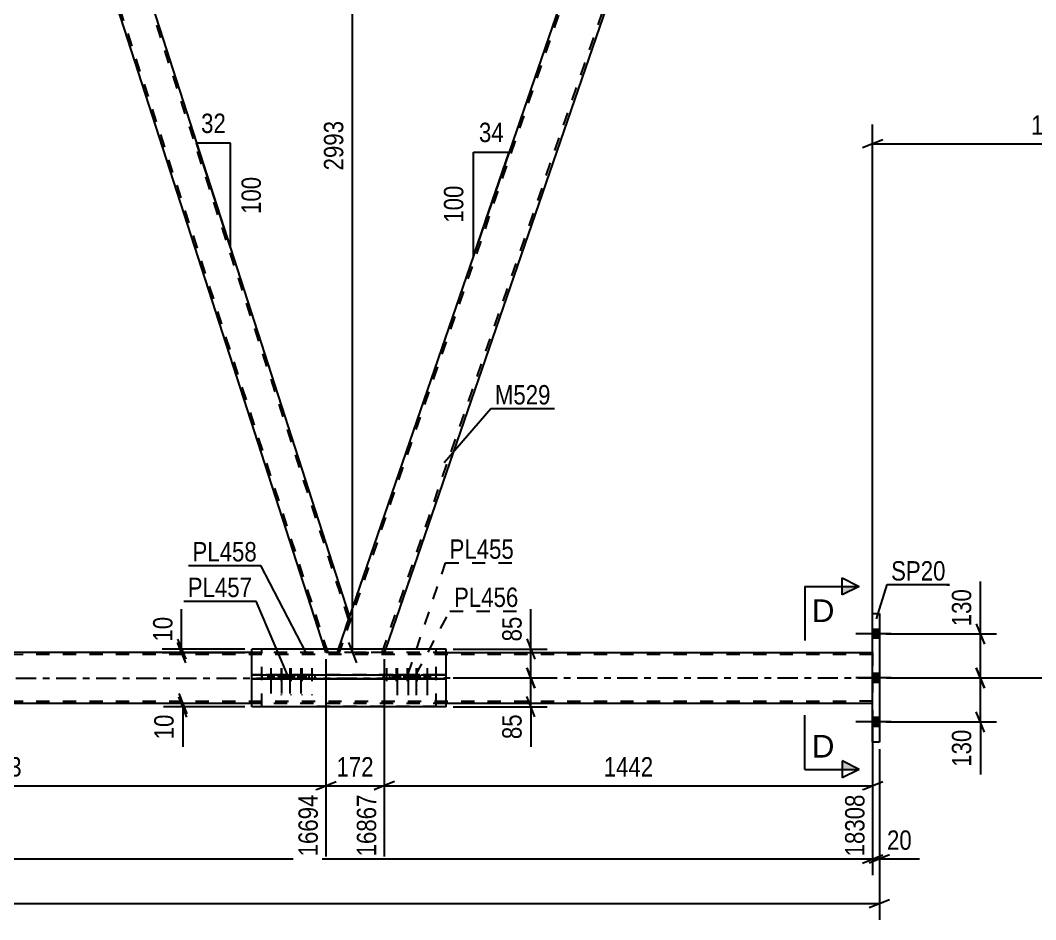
# Model space of a CAD drawing. Header units: millimetres. Extents: x 0 to 1189, y 0 to 841.
# Drawn here: x 888.6 to 1038.5, y 417.1 to 549.9 of the extents above; entities that cross this region are included whole.
import ezdxf

# ---------------------------------------------------------------- set-up
doc = ezdxf.new("R2010")
doc.units = ezdxf.units.MM
doc.linetypes.add('DXK_LINE_DOT2', pattern=[3.9198, 1.9599, -1.9599])
doc.linetypes.add('DXK_LINE_DOT3', pattern=[5.9187, 2.979, -0.9799, 0.9799, -0.9799])
doc.styles.add('Arial', font='ARIAL.TTF', dxfattribs={"height": 0.2})
doc.styles.add('Arial Narrow', font='ARIALN.TTF', dxfattribs={"height": 0.2})

# ---------------------------------------------------------------- blocks, each defined once
blk = doc.blocks.new('Part-570348649-6292 - 6197')
at = {"color": 2, "linetype": 'Continuous'}
for p, q in [((1014.39, 443.32), (1014.39, 462.32)), ((1014.39, 462.32), (1015.39, 462.32)), ((1015.39, 462.32), (1015.39, 443.32)), ((1015.39, 443.32), (1014.39, 443.32))]:
    blk.add_line(p, q, dxfattribs=at)
blk = doc.blocks.new('Part-570348649-6312 - 6197')
at = {"color": 7, "linetype": 'DXK_LINE_DOT2'}
for p, q in [((1014.39, 456.27), (142.16, 456.19)), ((951.45, 456.57), (288.16, 456.51)), ((1014.39, 456.57), (1014.39, 449.07)), ((1014.39, 449.37), (142.16, 449.29)), ((951.45, 449.07), (922.72, 449.07))]:
    blk.add_line(p, q, dxfattribs=at)
at = {"color": 2, "linetype": 'Continuous'}
for p, q in [((922.72, 456.57), (845.96, 456.56)), ((951.45, 456.57), (1014.39, 456.57)), ((922.72, 449.07), (845.96, 449.06)), ((1014.39, 449.07), (951.45, 449.07))]:
    blk.add_line(p, q, dxfattribs=at)
at = {"color": 7, "linetype": 'DXK_LINE_DOT3'}
blk.add_line((142.16, 452.74), (1014.39, 452.82), dxfattribs=at)
blk = doc.blocks.new('Part-570348649-6322 - 6197')
at = {"color": 2, "linetype": 'Continuous'}
for p, q in [((986.68, 605.8), (935.49, 457.07)), ((993.66, 605.8), (942.47, 457.07))]:
    blk.add_line(p, q, dxfattribs=at)
at = {"color": 7, "linetype": 'DXK_LINE_DOT2'}
for p, q in [((987.14, 606.24), (935.63, 456.57)), ((941.98, 456.57), (993.49, 606.24)), ((986.68, 605.8), (986.83, 606.24)), ((986.83, 606.24), (993.81, 606.24)), ((993.81, 606.24), (993.66, 605.8)), ((935.49, 457.07), (935.32, 456.57)), ((942.3, 456.57), (935.32, 456.57)), ((942.47, 457.07), (942.3, 456.57))]:
    blk.add_line(p, q, dxfattribs=at)
blk = doc.blocks.new('Bolt-570348649-6649 - 6197')
at = {"linetype": 'Continuous'}
for points in [[(1014.39, 459.97), (1014.39, 458.67), (1015.39, 458.67), (1015.39, 459.97)], [(1014.39, 459.97), (1014.39, 458.67), (1015.39, 458.67), (1015.39, 459.97)], [(1014.39, 459.97), (1014.39, 458.67), (1015.39, 458.67), (1015.39, 459.97)], [(1014.39, 453.47), (1014.39, 452.17), (1015.39, 452.17), (1015.39, 453.47)], [(1014.39, 453.47), (1014.39, 452.17), (1015.39, 452.17), (1015.39, 453.47)], [(1014.39, 446.97), (1014.39, 445.67), (1015.39, 445.67), (1015.39, 446.97)], [(1014.39, 446.97), (1014.39, 445.67), (1015.39, 445.67), (1015.39, 446.97)], [(1014.39, 446.97), (1014.39, 445.67), (1015.39, 445.67), (1015.39, 446.97)]]:
    blk.add_hatch(color=1, dxfattribs=at).paths.add_polyline_path(points)
at = {"color": 1, "linetype": 'Continuous'}
for p, q in [((1017.14, 459.32), (1011.89, 459.32)), ((1017.14, 459.32), (1011.89, 459.32)), ((1017.14, 459.32), (1011.89, 459.32)), ((1015.39, 459.97), (1014.39, 459.97)), ((1015.39, 459.97), (1014.39, 459.97)), ((1015.39, 459.97), (1014.39, 459.97)), ((1015.39, 458.67), (1014.39, 458.67)), ((1015.39, 458.67), (1014.39, 458.67)), ((1015.39, 458.67), (1014.39, 458.67)), ((1017.14, 452.82), (1011.89, 452.82)), ((1017.14, 452.82), (1011.89, 452.82)), ((1015.39, 453.47), (1014.39, 453.47)), ((1015.39, 453.47), (1014.39, 453.47)), ((1015.39, 452.17), (1014.39, 452.17)), ((1015.39, 452.17), (1014.39, 452.17)), ((1015.39, 446.97), (1014.39, 446.97)), ((1015.39, 446.97), (1014.39, 446.97)), ((1015.39, 446.97), (1014.39, 446.97)), ((1017.14, 446.32), (1011.89, 446.32)), ((1017.14, 446.32), (1011.89, 446.32)), ((1017.14, 446.32), (1011.89, 446.32)), ((1015.39, 445.67), (1014.39, 445.67)), ((1015.39, 445.67), (1014.39, 445.67)), ((1015.39, 445.67), (1014.39, 445.67))]:
    blk.add_line(p, q, dxfattribs=at)
blk = doc.blocks.new('Part-570348649-6327 - 6197')
at = {"color": 7, "linetype": 'DXK_LINE_DOT2'}
for p, q in [((888.05, 606.24), (886.64, 602.13)), ((890.56, 606.24), (888.05, 606.24)), ((937.02, 461.51), (890.25, 606.24)), ((890.71, 605.79), (890.56, 606.24)), ((933.99, 456.57), (886.8, 602.6)), ((937.18, 461.98), (935.32, 456.57)), ((933.68, 456.57), (933.51, 457.07)), ((935.32, 456.57), (933.68, 456.57))]:
    blk.add_line(p, q, dxfattribs=at)
at = {"color": 2, "linetype": 'Continuous'}
for p, q in [((937.18, 461.98), (890.71, 605.79)), ((933.51, 457.07), (886.64, 602.13))]:
    blk.add_line(p, q, dxfattribs=at)
blk = doc.blocks.new('Part-570348649-6407 - 6197')
at = {"color": 2, "linetype": 'Continuous'}
for p, q in [((951.45, 457.07), (922.72, 457.07)), ((922.72, 453.27), (922.72, 457.07)), ((951.45, 453.27), (951.45, 457.07)), ((922.72, 448.57), (922.72, 452.67)), ((951.45, 448.57), (951.45, 452.67)), ((951.45, 448.57), (922.72, 448.57))]:
    blk.add_line(p, q, dxfattribs=at)
at = {"color": 7, "linetype": 'DXK_LINE_DOT2'}
for p, q in [((922.72, 452.67), (922.72, 453.27)), ((951.45, 452.67), (951.45, 453.27))]:
    blk.add_line(p, q, dxfattribs=at)
blk = doc.blocks.new('Part-570348649-6560 - 6197')
at = {"color": 7, "linetype": 'DXK_LINE_DOT2'}
for p, q in [((924.22, 453.29), (949.95, 453.29)), ((930.71, 453.29), (924.22, 453.29)), ((924.22, 453.29), (924.22, 453.29)), ((924.22, 453.29), (924.22, 452.69)), ((943.46, 453.29), (930.71, 453.29)), ((930.71, 453.29), (930.71, 452.69)), ((949.95, 453.29), (943.46, 453.29)), ((943.46, 453.29), (943.46, 452.69)), ((949.95, 453.29), (949.95, 453.29)), ((949.95, 452.69), (949.95, 453.29)), ((924.22, 452.69), (949.95, 452.69)), ((930.71, 452.69), (924.22, 452.69)), ((930.71, 452.69), (943.46, 452.69)), ((943.46, 452.69), (949.95, 452.69))]:
    blk.add_line(p, q, dxfattribs=at)
blk = doc.blocks.new('Part-570348649-6645 - 6197')
at = {"color": 2, "linetype": 'Continuous'}
for p, q in [((922.72, 453.27), (922.72, 453.27)), ((922.72, 453.27), (928.71, 453.27)), ((922.72, 452.67), (922.72, 453.27)), ((928.71, 453.27), (945.46, 453.27)), ((928.71, 453.27), (928.71, 452.67)), ((945.46, 453.27), (945.46, 452.67)), ((951.45, 453.27), (951.45, 453.27)), ((951.45, 452.67), (951.45, 453.27)), ((922.72, 452.67), (951.45, 452.67)), ((928.71, 452.67), (922.72, 452.67)), ((945.46, 452.67), (928.71, 452.67))]:
    blk.add_line(p, q, dxfattribs=at)
at = {"color": 7, "linetype": 'DXK_LINE_DOT2'}
for p, q in [((951.45, 453.27), (922.72, 453.27)), ((945.46, 453.27), (951.45, 453.27)), ((922.72, 452.67), (922.72, 452.67)), ((951.45, 452.67), (945.46, 452.67)), ((951.45, 452.67), (951.45, 452.67))]:
    blk.add_line(p, q, dxfattribs=at)
blk = doc.blocks.new('Bolt-570348649-6714 - 6197')
at = {"linetype": 'Continuous'}
for points in [[(926, 453.27), (925.1, 453.27), (925.1, 452.67), (926, 452.67)], [(927.59, 453.27), (926.69, 453.27), (926.69, 452.67), (927.59, 452.67)], [(928.82, 453.27), (927.92, 453.27), (927.92, 452.67), (928.82, 452.67)], [(930.41, 453.27), (929.51, 453.27), (929.51, 452.67), (930.41, 452.67)]]:
    blk.add_hatch(color=1, dxfattribs=at).paths.add_polyline_path(points)
at = {"color": 1, "linetype": 'Continuous'}
for p, q in [((925.55, 454.27), (925.55, 450.52)), ((927.14, 454.27), (927.14, 450.52)), ((928.37, 454.27), (928.37, 450.52)), ((929.96, 454.27), (929.96, 450.52)), ((925.1, 453.27), (925.1, 452.67)), ((926, 453.27), (926, 452.67)), ((926.69, 453.27), (926.69, 452.67)), ((927.59, 453.27), (927.59, 452.67)), ((927.92, 453.27), (927.92, 452.67)), ((928.82, 453.27), (928.82, 452.67)), ((929.51, 453.27), (929.51, 452.67)), ((930.41, 453.27), (930.41, 452.67))]:
    blk.add_line(p, q, dxfattribs=at)
blk = doc.blocks.new('Bolt-570348649-6715 - 6197')
at = {"linetype": 'Continuous'}
for points in [[(943.76, 452.67), (944.66, 452.67), (944.66, 453.27), (943.76, 453.27)], [(945.35, 452.67), (946.25, 452.67), (946.25, 453.27), (945.35, 453.27)], [(946.57, 452.67), (947.47, 452.67), (947.47, 453.27), (946.57, 453.27)], [(948.17, 452.67), (949.07, 452.67), (949.07, 453.27), (948.17, 453.27)]]:
    blk.add_hatch(color=1, dxfattribs=at).paths.add_polyline_path(points)
at = {"color": 1, "linetype": 'Continuous'}
for p, q in [((944.21, 454.27), (944.21, 450.27)), ((945.8, 454.27), (945.8, 450.27)), ((947.02, 454.27), (947.02, 450.27)), ((948.62, 454.27), (948.62, 450.27)), ((943.76, 453.27), (943.76, 452.67)), ((944.66, 453.27), (944.66, 452.67)), ((945.35, 453.27), (945.35, 452.67)), ((946.25, 453.27), (946.25, 452.67)), ((946.57, 453.27), (946.57, 452.67)), ((947.47, 453.27), (947.47, 452.67)), ((948.17, 453.27), (948.17, 452.67)), ((949.07, 453.27), (949.07, 452.67))]:
    blk.add_line(p, q, dxfattribs=at)
blk = doc.blocks.new('Part-570348649-6805 - 6197')
at = {"color": 2, "linetype": 'Continuous'}
for p, q in [((933.51, 457.09), (924.22, 457.08)), ((924.22, 457.07), (924.22, 457.08)), ((949.95, 457.09), (942.47, 457.09)), ((949.95, 457.07), (949.95, 457.09))]:
    blk.add_line(p, q, dxfattribs=at)
at = {"color": 7, "linetype": 'DXK_LINE_DOT2'}
for p, q in [((924.22, 448.58), (924.22, 457.07)), ((942.47, 457.09), (933.51, 457.09)), ((949.95, 448.59), (949.95, 457.07)), ((949.95, 448.59), (924.22, 448.58))]:
    blk.add_line(p, q, dxfattribs=at)
blk = doc.blocks.new('Bolt-570348649-6806 - 6197')
at = {"color": 1, "linetype": 'DXK_LINE_DOT2'}
for p, q in [((942.6, 454.29), (942.6, 450.54)), ((944.05, 454.29), (944.05, 450.54)), ((945.65, 454.29), (945.65, 450.54)), ((947.1, 454.29), (947.1, 450.54)), ((942.15, 453.29), (942.15, 452.69)), ((943.05, 453.29), (943.05, 452.69)), ((943.6, 453.29), (943.6, 452.69)), ((944.5, 453.29), (944.5, 452.69)), ((945.2, 453.29), (945.2, 452.69)), ((946.1, 453.29), (946.1, 452.69)), ((946.65, 453.29), (946.65, 452.69)), ((947.55, 453.29), (947.55, 452.69))]:
    blk.add_line(p, q, dxfattribs=at)
blk = doc.blocks.new('Bolt-570348649-6807 - 6197')
at = {"color": 1, "linetype": 'DXK_LINE_DOT2'}
for p, q in [((927.07, 454.29), (927.07, 450.29)), ((928.52, 454.29), (928.52, 450.29)), ((930.12, 454.29), (930.12, 450.29)), ((931.58, 454.29), (931.58, 450.29)), ((926.62, 453.29), (926.62, 452.69)), ((927.52, 453.29), (927.52, 452.69)), ((928.07, 453.29), (928.07, 452.69)), ((928.97, 453.29), (928.97, 452.69)), ((929.67, 453.29), (929.67, 452.69)), ((930.57, 453.29), (930.57, 452.69)), ((931.13, 453.29), (931.13, 452.69)), ((932.03, 453.29), (932.03, 452.69))]:
    blk.add_line(p, q, dxfattribs=at)
blk = doc.blocks.new('StraightDimension-570348649-35200 - 6197')
at = {"color": 7, "linetype": 'Continuous'}
for p, q in [((933.68, 455.57), (933.68, 426.48)), ((942.3, 455.57), (942.3, 426.48)), ((932.18, 436.32), (935.18, 437.52)), ((933.68, 436.92), (942.3, 436.92)), ((943.8, 437.52), (940.8, 436.32))]:
    blk.add_line(p, q, dxfattribs=at)
at = {"color": 0}
blk.add_wipeout([(941.33, 437.67), (941.33, 441.87), (934.64, 441.87), (934.64, 437.67)], dxfattribs=at)
at = {"color": 0, "linetype": 'Continuous'}
blk.add_wipeout([(941.7, 436.22), (937.5, 436.22), (937.5, 425.88), (941.7, 425.88)], dxfattribs=at)
at = {"color": 3, "style": 'Arial Narrow'}
blk.add_text('172', height=2.863, dxfattribs=at).set_placement((935.24, 438.27))
at = {"color": 3, "linetype": 'Continuous', "style": 'Arial Narrow'}
blk.add_text('16867', height=2.863, rotation=90.0002, dxfattribs=at).set_placement((941.1, 426.48))
blk = doc.blocks.new('StraightDimension-570348649-35199 - 6197')
at = {"color": 7, "linetype": 'Continuous'}
for p, q in [((942.3, 455.57), (942.3, 426.48)), ((1014.39, 448.07), (1014.39, 426.48)), ((943.8, 437.52), (940.8, 436.32)), ((942.3, 436.92), (1014.39, 436.92)), ((1012.89, 436.32), (1015.89, 437.52))]:
    blk.add_line(p, q, dxfattribs=at)
at = {"color": 0}
blk.add_wipeout([(982.6, 437.67), (982.6, 441.87), (974.09, 441.87), (974.09, 437.67)], dxfattribs=at)
at = {"color": 3, "style": 'Arial Narrow'}
blk.add_text('1442', height=2.863, dxfattribs=at).set_placement((974.69, 438.27))
at = {"color": 0, "linetype": 'Continuous'}
blk.add_wipeout([(1013.79, 436.22), (1009.59, 436.22), (1009.59, 425.88), (1013.79, 425.88)], dxfattribs=at)
at = {"color": 3, "linetype": 'Continuous', "style": 'Arial Narrow'}
blk.add_text('18308', height=2.863, rotation=90.0002, dxfattribs=at).set_placement((1013.19, 426.48))
blk = doc.blocks.new('AngleDimension-570348649-32545 - 6197')
at = {"color": 7, "linetype": 'Continuous'}
for p, q in [((955.46, 530.42), (960.73, 530.42)), ((955.46, 515.1), (960.73, 530.42)), ((955.46, 515.1), (955.46, 530.42)), ((957.24, 520.28), (960.73, 530.42))]:
    blk.add_line(p, q, dxfattribs=at)
at = {"color": 0}
for points in [[(960.53, 531.32), (960.53, 535.52), (955.67, 535.52), (955.67, 531.32)], [(954.56, 526.1), (950.36, 526.1), (950.36, 519.42), (954.56, 519.42)]]:
    blk.add_wipeout(points, dxfattribs=at)
at = {"color": 3, "style": 'Arial Narrow'}
blk.add_text('34', height=2.863, dxfattribs=at).set_placement((956.27, 531.92))
blk.add_text('100', height=2.863, rotation=90.0002, dxfattribs=at).set_placement((953.96, 520.02))
blk = doc.blocks.new('StraightDimension-570348649-65550 - 6197')
at = {"color": 7, "linetype": 'Continuous'}
for p, q in [((963.32, 454.32), (964.52, 451.32)), ((952.45, 452.82), (966.32, 452.82)), ((963.92, 448.57), (963.92, 452.82)), ((964.52, 447.07), (963.32, 450.07)), ((952.45, 448.57), (966.32, 448.57)), ((963.92, 448.57), (963.92, 442.66)), ((963.92, 448.57), (963.92, 442.66))]:
    blk.add_line(p, q, dxfattribs=at)
at = {"color": 0}
blk.add_wipeout([(963.17, 448.04), (958.97, 448.04), (958.97, 443.19), (963.17, 443.19)], dxfattribs=at)
at = {"color": 3, "style": 'Arial Narrow'}
blk.add_text('85', height=2.863, rotation=90.0002, dxfattribs=at).set_placement((962.57, 443.79))
blk = doc.blocks.new('StraightDimension-570348649-35554 - 6197')
at = {"color": 7, "linetype": 'Continuous'}
for p, q in [((1014.39, 442.32), (1014.39, 423.7)), ((131.31, 426.1), (1014.39, 426.1)), ((1012.89, 425.5), (1015.89, 426.7))]:
    blk.add_line(p, q, dxfattribs=at)
blk = doc.blocks.new('StraightDimension-570348649-35201 - 6197')
at = {"color": 7, "linetype": 'Continuous'}
for p, q in [((836.54, 455.56), (836.54, 426.48)), ((933.68, 455.57), (933.68, 426.48)), ((838.04, 437.52), (835.04, 436.32)), ((836.54, 436.92), (933.68, 436.92)), ((932.18, 436.32), (935.18, 437.52))]:
    blk.add_line(p, q, dxfattribs=at)
at = {"color": 0}
blk.add_wipeout([(889.36, 437.67), (889.36, 441.87), (880.85, 441.87), (880.85, 437.67)], dxfattribs=at)
at = {"color": 3, "style": 'Arial Narrow'}
blk.add_text('1943', height=2.863, dxfattribs=at).set_placement((881.45, 438.27))
at = {"color": 0, "linetype": 'Continuous'}
blk.add_wipeout([(933.08, 436.22), (928.88, 436.22), (928.88, 425.88), (933.08, 425.88)], dxfattribs=at)
at = {"color": 3, "linetype": 'Continuous', "style": 'Arial Narrow'}
blk.add_text('16694', height=2.863, rotation=90.0002, dxfattribs=at).set_placement((932.48, 426.48))
blk = doc.blocks.new('StraightDimension-570348649-48815 - 6197')
at = {"color": 7, "linetype": 'Continuous'}
for p, q in [((912.37, 457.07), (912.37, 462.97)), ((912.37, 457.07), (912.37, 462.97)), ((911.77, 458.57), (912.97, 455.57)), ((912.97, 455.04), (911.77, 458.04)), ((921.72, 457.07), (909.52, 457.07)), ((921.72, 456.54), (909.52, 456.54)), ((912.37, 456.54), (912.37, 457.07))]:
    blk.add_line(p, q, dxfattribs=at)
at = {"color": 0}
blk.add_wipeout([(911.62, 462.45), (907.42, 462.45), (907.42, 457.59), (911.62, 457.59)], dxfattribs=at)
at = {"color": 3, "style": 'Arial Narrow'}
blk.add_text('10', height=2.863, rotation=90.0002, dxfattribs=at).set_placement((911.02, 458.19))
blk = doc.blocks.new('StraightDimension-570348649-65549 - 6197')
at = {"color": 7, "linetype": 'Continuous'}
for p, q in [((963.92, 457.09), (963.92, 462.99)), ((963.92, 457.09), (963.92, 462.99)), ((963.32, 458.59), (964.52, 455.59)), ((952.45, 457.09), (966.32, 457.09)), ((963.92, 452.82), (963.92, 457.09)), ((964.52, 451.32), (963.32, 454.32)), ((952.45, 452.82), (966.32, 452.82))]:
    blk.add_line(p, q, dxfattribs=at)
at = {"color": 0}
blk.add_wipeout([(963.17, 462.47), (958.97, 462.47), (958.97, 457.61), (963.17, 457.61)], dxfattribs=at)
at = {"color": 3, "style": 'Arial Narrow'}
blk.add_text('85', height=2.863, rotation=90.0002, dxfattribs=at).set_placement((962.57, 458.21))
blk = doc.blocks.new('StraightDimension-570348649-32027 - 6197')
at = {"color": 7, "linetype": 'Continuous'}
for p, q in [((1030.3, 459.32), (1030.3, 467.06)), ((1030.3, 459.32), (1030.3, 467.06)), ((1029.7, 460.82), (1030.9, 457.82)), ((1016.39, 459.32), (1032.7, 459.32)), ((1030.3, 452.82), (1030.3, 459.32)), ((1030.9, 451.32), (1029.7, 454.32)), ((1016.39, 452.82), (1032.7, 452.82))]:
    blk.add_line(p, q, dxfattribs=at)
at = {"color": 0}
blk.add_wipeout([(1029.55, 466.53), (1025.35, 466.53), (1025.35, 459.85), (1029.55, 459.85)], dxfattribs=at)
at = {"color": 3, "style": 'Arial Narrow'}
blk.add_text('130', height=2.863, rotation=90.0002, dxfattribs=at).set_placement((1028.95, 460.45))
blk = doc.blocks.new('StraightDimension-570348649-32028 - 6197')
at = {"color": 7, "linetype": 'Continuous'}
for p, q in [((1029.7, 454.32), (1030.9, 451.32)), ((1016.39, 452.82), (1032.7, 452.82)), ((1030.3, 446.32), (1030.3, 452.82)), ((1030.9, 444.82), (1029.7, 447.82)), ((1016.39, 446.32), (1032.7, 446.32)), ((1030.3, 446.32), (1030.3, 438.59)), ((1030.3, 446.32), (1030.3, 438.59))]:
    blk.add_line(p, q, dxfattribs=at)
at = {"color": 0}
blk.add_wipeout([(1029.55, 445.8), (1025.35, 445.8), (1025.35, 439.11), (1029.55, 439.11)], dxfattribs=at)
at = {"color": 3, "style": 'Arial Narrow'}
blk.add_text('130', height=2.863, rotation=90.0002, dxfattribs=at).set_placement((1028.95, 439.71))
blk = doc.blocks.new('AngleDimension-570348649-32527 - 6197')
at = {"color": 7, "linetype": 'Continuous'}
for p, q in [((918.6, 519.37), (914.59, 531.76)), ((919.57, 531.76), (914.59, 531.76)), ((919.57, 516.35), (914.59, 531.76)), ((919.57, 516.35), (919.57, 531.76))]:
    blk.add_line(p, q, dxfattribs=at)
at = {"color": 0}
for points in [[(919.51, 532.66), (919.51, 536.86), (914.65, 536.86), (914.65, 532.66)], [(924.67, 527.4), (920.47, 527.4), (920.47, 520.71), (924.67, 520.71)]]:
    blk.add_wipeout(points, dxfattribs=at)
at = {"color": 3, "style": 'Arial Narrow'}
blk.add_text('32', height=2.863, dxfattribs=at).set_placement((915.25, 533.26))
blk.add_text('100', height=2.863, rotation=90.0002, dxfattribs=at).set_placement((924.07, 521.31))
blk = doc.blocks.new('StraightDimension-570348649-35553 - 6197')
at = {"color": 7, "linetype": 'Continuous'}
for p, q in [((1014.39, 442.32), (1014.39, 423.7)), ((1015.39, 442.32), (1015.39, 423.7)), ((1012.89, 425.5), (1015.89, 426.7)), ((1016.89, 426.7), (1013.89, 425.5)), ((1014.39, 426.1), (1015.39, 426.1)), ((1015.39, 426.1), (1021.29, 426.1)), ((1015.39, 426.1), (1021.29, 426.1))]:
    blk.add_line(p, q, dxfattribs=at)
at = {"color": 0}
blk.add_wipeout([(1020.77, 426.85), (1020.77, 431.05), (1015.91, 431.05), (1015.91, 426.85)], dxfattribs=at)
at = {"color": 3, "style": 'Arial Narrow'}
blk.add_text('20', height=2.863, dxfattribs=at).set_placement((1016.51, 427.45))
blk = doc.blocks.new('StraightDimension-570348649-35584 - 6197')
at = {"color": 7, "linetype": 'Continuous'}
for p, q in [((1015.39, 442.32), (1015.39, 417.14)), ((1013.89, 418.94), (1016.89, 420.14)), ((130.31, 419.54), (1015.39, 419.54))]:
    blk.add_line(p, q, dxfattribs=at)
blk = doc.blocks.new('StraightDimension-570348649-48813 - 6197')
at = {"color": 7, "linetype": 'Continuous'}
for p, q in [((911.94, 450.54), (913.14, 447.54)), ((913.14, 447.04), (911.94, 450.04)), ((921.72, 449.04), (909.69, 449.04)), ((921.72, 448.54), (909.69, 448.54)), ((912.54, 448.54), (912.54, 449.04)), ((912.54, 448.54), (912.54, 442.64)), ((912.54, 448.54), (912.54, 442.64))]:
    blk.add_line(p, q, dxfattribs=at)
at = {"color": 0}
blk.add_wipeout([(911.79, 448.02), (907.59, 448.02), (907.59, 443.16), (911.79, 443.16)], dxfattribs=at)
at = {"color": 3, "style": 'Arial Narrow'}
blk.add_text('10', height=2.863, rotation=90.0002, dxfattribs=at).set_placement((911.19, 443.76))
blk = doc.blocks.new('StraightDimension-570348649-54934 - 6197')
at = {"color": 7, "linetype": 'Continuous'}
for p, q in [((1068.48, 605.24), (1068.48, 529.25)), ((1014.39, 457.57), (1014.39, 534.5)), ((1015.89, 532.25), (1012.89, 531.05)), ((1066.98, 531.05), (1069.98, 532.25)), ((1014.39, 531.65), (1068.48, 531.65))]:
    blk.add_line(p, q, dxfattribs=at)
at = {"color": 0}
blk.add_wipeout([(1045.69, 532.4), (1045.69, 536.6), (1037.18, 536.6), (1037.18, 532.4)], dxfattribs=at)
at = {"color": 3, "style": 'Arial Narrow'}
blk.add_text('1082', height=2.863, dxfattribs=at).set_placement((1037.78, 533))
blk = doc.blocks.new('StraightDimension-570348649-54945 - 6197')
at = {"color": 7, "linetype": 'Continuous'}
for p, q in [((1086.6, 608.49), (1085.4, 611.49)), ((1070.48, 609.99), (1088.4, 609.99)), ((1086, 452.82), (1086, 609.99)), ((1085.4, 454.32), (1086.6, 451.32)), ((1016.39, 452.82), (1088.4, 452.82))]:
    blk.add_line(p, q, dxfattribs=at)
at = {"color": 0}
blk.add_wipeout([(1085.25, 535.66), (1081.05, 535.66), (1081.05, 527.15), (1085.25, 527.15)], dxfattribs=at)
at = {"color": 3, "style": 'Arial Narrow'}
blk.add_text('3143', height=2.863, rotation=90.0002, dxfattribs=at).set_placement((1084.65, 527.75))
blk = doc.blocks.new('StraightDimension-570348649-54950 - 6197')
at = {"color": 7, "linetype": 'Continuous'}
for p, q in [((938.19, 604.74), (936.99, 607.74)), ((959.19, 606.24), (934.74, 606.24)), ((937.59, 456.57), (937.59, 606.24)), ((936.99, 458.07), (938.19, 455.07)), ((938.08, 456.57), (939.99, 456.57))]:
    blk.add_line(p, q, dxfattribs=at)
at = {"color": 0}
blk.add_wipeout([(936.84, 535.66), (932.64, 535.66), (932.64, 527.14), (936.84, 527.14)], dxfattribs=at)
at = {"color": 3, "style": 'Arial Narrow'}
blk.add_text('2993', height=2.863, rotation=90.0002, dxfattribs=at).set_placement((936.24, 527.74))
blk = doc.blocks.new('Mark-570348649-27614 - 6197')
at = {"color": 0}
blk.add_wipeout([(923.49, 470.02), (923.49, 473.02), (913.98, 473.02), (913.98, 470.02)], dxfattribs=at)
blk.add_wipeout([(923.49, 470.02), (923.49, 473.02), (913.98, 473.02), (913.98, 470.02)], dxfattribs=at)
at = {"color": 30, "linetype": 'Continuous'}
for p in [(913.38, 469.42), (930.7, 456.65)]:
    blk.add_line(p, (924.09, 469.42), dxfattribs=at)
at = {"color": 3, "style": 'Arial Narrow'}
blk.add_text('PL458', height=2.863, dxfattribs=at).set_placement((913.98, 470.02))
blk = doc.blocks.new('Mark-570348649-27623 - 6197')
at = {"color": 0}
blk.add_wipeout([(962.1, 463.3), (962.1, 466.3), (952.59, 466.3), (952.59, 463.3)], dxfattribs=at)
blk.add_wipeout([(962.1, 463.3), (962.1, 466.3), (952.59, 466.3), (952.59, 463.3)], dxfattribs=at)
at = {"color": 30, "linetype": 'DXK_LINE_DOT2'}
for p, q in [((946.9, 453.19), (951.99, 462.7)), ((951.99, 462.7), (962.7, 462.7))]:
    blk.add_line(p, q, dxfattribs=at)
at = {"color": 3, "style": 'Arial Narrow'}
blk.add_text('PL456', height=2.863, dxfattribs=at).set_placement((952.59, 463.3))
blk = doc.blocks.new('SectionMark-570348649-54987 - 6197')
at = {"linetype": 'Continuous'}
for points in [[(1009.89, 465.08), (1009.89, 466.33), (1012.39, 466.33)], [(1009.89, 439.32), (1009.89, 440.57), (1012.39, 439.32)]]:
    blk.add_hatch(color=6, dxfattribs=at).paths.add_polyline_path(points)
at = {"color": 6, "linetype": 'Continuous'}
for p, q in [((1004.39, 466.33), (1004.39, 458.33)), ((1004.39, 466.33), (1012.39, 466.33)), ((1009.89, 465.08), (1009.89, 467.58)), ((1009.89, 467.58), (1012.39, 466.33)), ((1012.39, 466.33), (1009.89, 465.08)), ((1004.39, 439.32), (1004.39, 447.32)), ((1004.39, 439.32), (1012.39, 439.32)), ((1012.39, 439.32), (1009.89, 440.57)), ((1009.89, 440.57), (1009.89, 438.07)), ((1012.39, 439.32), (1009.89, 438.07))]:
    blk.add_line(p, q, dxfattribs=at)
at = {"color": 0, "linetype": 'Continuous'}
for points in [[(1008.76, 461.08), (1008.76, 464.58), (1005.39, 464.58), (1005.39, 461.08)], [(1008.76, 441.07), (1008.76, 444.57), (1005.39, 444.57), (1005.39, 441.07)]]:
    blk.add_wipeout(points, dxfattribs=at)
at = {"color": 3, "linetype": 'Continuous', "style": 'Arial'}
for p in [(1005.39, 461.08), (1005.39, 441.07)]:
    blk.add_text('D', height=3.34, rotation=0.0057, dxfattribs=at).set_placement(p)
blk = doc.blocks.new('Mark-570348649-27402 - 6197')
at = {"color": 0}
blk.add_wipeout([(966.84, 493.19), (966.84, 496.19), (958.62, 496.19), (958.62, 493.19)], dxfattribs=at)
blk.add_wipeout([(966.84, 493.19), (966.84, 496.19), (958.62, 496.19), (958.62, 493.19)], dxfattribs=at)
at = {"color": 30, "linetype": 'Continuous'}
for p, q in [((951.11, 484.64), (958.02, 492.59)), ((958.02, 492.59), (967.44, 492.59))]:
    blk.add_line(p, q, dxfattribs=at)
at = {"color": 3, "style": 'Arial Narrow'}
blk.add_text('M529', height=2.863, dxfattribs=at).set_placement((958.62, 493.19))
blk = doc.blocks.new('Mark-570348649-27617 - 6197')
at = {"color": 0}
blk.add_wipeout([(961.43, 470.41), (961.43, 473.41), (951.93, 473.41), (951.93, 470.41)], dxfattribs=at)
blk.add_wipeout([(961.43, 470.41), (961.43, 473.41), (951.93, 473.41), (951.93, 470.41)], dxfattribs=at)
at = {"color": 30, "linetype": 'DXK_LINE_DOT2'}
for p, q in [((945.79, 453.29), (951.33, 469.81)), ((951.33, 469.81), (962.03, 469.81))]:
    blk.add_line(p, q, dxfattribs=at)
at = {"color": 3, "style": 'Arial Narrow'}
blk.add_text('PL455', height=2.863, dxfattribs=at).set_placement((951.93, 470.41))
blk = doc.blocks.new('Mark-570348649-27620 - 6197')
at = {"color": 0}
blk.add_wipeout([(922.78, 464.76), (922.78, 467.76), (913.28, 467.76), (913.28, 464.76)], dxfattribs=at)
blk.add_wipeout([(922.78, 464.76), (922.78, 467.76), (913.28, 467.76), (913.28, 464.76)], dxfattribs=at)
at = {"color": 30, "linetype": 'Continuous'}
for p in [(912.68, 464.16), (927.99, 453.27)]:
    blk.add_line(p, (923.38, 464.16), dxfattribs=at)
at = {"color": 3, "style": 'Arial Narrow'}
blk.add_text('PL457', height=2.863, dxfattribs=at).set_placement((913.28, 464.76))
blk = doc.blocks.new('Mark-570348649-27634 - 6197')
at = {"color": 0}
blk.add_wipeout([(1025.16, 467.2), (1025.16, 470.2), (1017.12, 470.2), (1017.12, 467.2)], dxfattribs=at)
blk.add_wipeout([(1025.16, 467.2), (1025.16, 470.2), (1017.12, 470.2), (1017.12, 467.2)], dxfattribs=at)
at = {"color": 30, "linetype": 'Continuous'}
for p, q in [((1014.94, 461.56), (1016.52, 466.6)), ((1016.52, 466.6), (1025.76, 466.6))]:
    blk.add_line(p, q, dxfattribs=at)
at = {"color": 3, "style": 'Arial Narrow'}
blk.add_text('SP20', height=2.863, dxfattribs=at).set_placement((1017.12, 467.2))

msp = doc.modelspace()

# ---------------------------------------------------------------- block references
for name in ['Part-570348649-6327 - 6197', 'Part-570348649-6322 - 6197', 'Part-570348649-6292 - 6197', 'Bolt-570348649-6649 - 6197', 'Part-570348649-6312 - 6197', 'Part-570348649-6407 - 6197', 'Part-570348649-6805 - 6197', 'Bolt-570348649-6714 - 6197', 'Bolt-570348649-6807 - 6197', 'Bolt-570348649-6806 - 6197', 'Bolt-570348649-6715 - 6197', 'Part-570348649-6645 - 6197', 'Part-570348649-6560 - 6197']:
    msp.add_blockref(name, (0, 0))

# ---------------------------------------------------------------- next in the draw order: block references
for name in ['AngleDimension-570348649-32527 - 6197', 'AngleDimension-570348649-32545 - 6197', 'StraightDimension-570348649-35200 - 6197']:
    msp.add_blockref(name, (0, 0))

# ---------------------------------------------------------------- next in the draw order: block references
msp.add_blockref('StraightDimension-570348649-35199 - 6197', (0, 0))

# ---------------------------------------------------------------- next in the draw order: block references
for name in ['StraightDimension-570348649-32027 - 6197', 'StraightDimension-570348649-65550 - 6197']:
    msp.add_blockref(name, (0, 0))

# ---------------------------------------------------------------- next in the draw order: block references
for name in ['StraightDimension-570348649-54934 - 6197', 'StraightDimension-570348649-65549 - 6197', 'StraightDimension-570348649-35554 - 6197']:
    msp.add_blockref(name, (0, 0))

# ---------------------------------------------------------------- next in the draw order: block references
for name in ['StraightDimension-570348649-35201 - 6197', 'StraightDimension-570348649-32028 - 6197']:
    msp.add_blockref(name, (0, 0))

# ---------------------------------------------------------------- next in the draw order: block references
for name in ['StraightDimension-570348649-54945 - 6197', 'StraightDimension-570348649-54950 - 6197', 'StraightDimension-570348649-48815 - 6197', 'StraightDimension-570348649-35553 - 6197']:
    msp.add_blockref(name, (0, 0))

# ---------------------------------------------------------------- next in the draw order: block references
for name in ['Mark-570348649-27402 - 6197', 'Mark-570348649-27614 - 6197', 'Mark-570348649-27634 - 6197', 'Mark-570348649-27623 - 6197', 'StraightDimension-570348649-35584 - 6197']:
    msp.add_blockref(name, (0, 0))

# ---------------------------------------------------------------- next in the draw order: block references
for name in ['Mark-570348649-27617 - 6197', 'Mark-570348649-27620 - 6197', 'SectionMark-570348649-54987 - 6197', 'StraightDimension-570348649-48813 - 6197']:
    msp.add_blockref(name, (0, 0))

doc.saveas('drawing.dxf')
